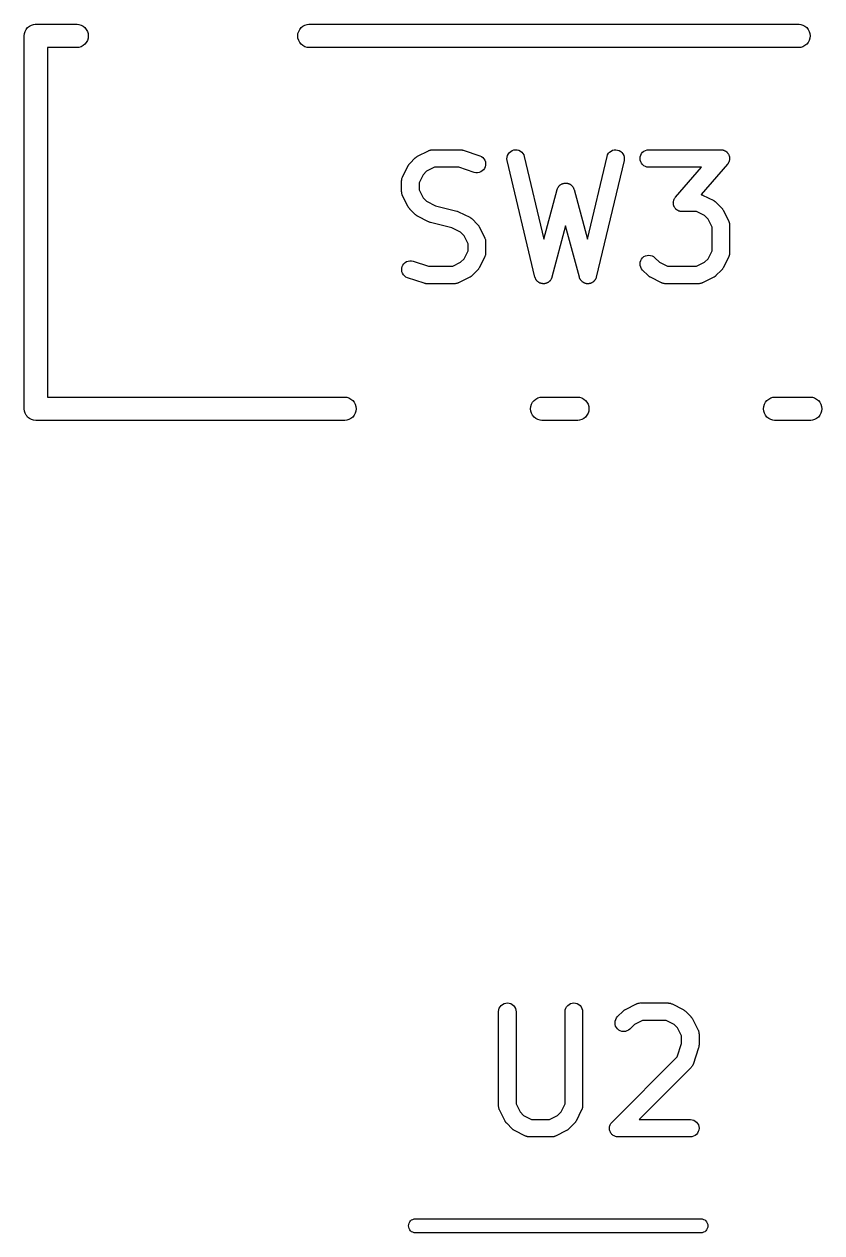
# Model space of a CAD drawing. Extents: x 82.9 to 154.2, y -94.9 to -68.3.
# Drawn here: x 89.45 to 96.3, y -79.27 to -68.9 of the extents above; entities that cross this region are included whole.
import ezdxf

# ---------------------------------------------------------------- set-up
doc = ezdxf.new("R2010")
doc.units = 0
doc.layers.add('BLACK', color=7, linetype='CONTINUOUS')

msp = doc.modelspace()

# ---------------------------------------------------------------- linework, layer by layer
at = {"layer": 'BLACK', "linetype": 'CONTINUOUS'}
for p, q in [((89.4495, -69), (89.4514, -68.9804)), ((89.4514, -68.9804), (89.4572, -68.9615)), ((89.4572, -68.9615), (89.4665, -68.9442)), ((89.4665, -68.9442), (89.4789, -68.9289)), ((89.4789, -68.9289), (89.4942, -68.9165)), ((89.4942, -68.9165), (89.5115, -68.9072)), ((89.5115, -68.9072), (89.5304, -68.9014)), ((89.5304, -68.9014), (89.5451, -68.9)), ((89.5451, -68.9), (89.55, -68.8995)), ((89.55, -68.8995), (89.5549, -68.9)), ((89.5549, -68.9), (89.9049, -68.9)), ((89.9049, -68.9), (89.9196, -68.9014)), ((89.9196, -68.9014), (89.9385, -68.9072)), ((89.9385, -68.9072), (89.9558, -68.9165)), ((89.9558, -68.9165), (89.9711, -68.9289)), ((89.9711, -68.9289), (89.9835, -68.9442)), ((89.9835, -68.9442), (89.9928, -68.9615)), ((89.9928, -68.9615), (89.9986, -68.9804)), ((89.9986, -68.9804), (90.0005, -69)), ((91.7995, -69), (91.8014, -68.9804)), ((91.8014, -68.9804), (91.8072, -68.9615)), ((91.8072, -68.9615), (91.8165, -68.9442)), ((91.8165, -68.9442), (91.8289, -68.9289)), ((91.8289, -68.9289), (91.8442, -68.9165)), ((91.8442, -68.9165), (91.8615, -68.9072)), ((91.8615, -68.9072), (91.8804, -68.9014)), ((91.8804, -68.9014), (91.8951, -68.9)), ((91.8951, -68.9), (96.1049, -68.9)), ((96.1049, -68.9), (96.1196, -68.9014)), ((96.1196, -68.9014), (96.1385, -68.9072)), ((96.1385, -68.9072), (96.1558, -68.9165)), ((96.1558, -68.9165), (96.1711, -68.9289)), ((96.1711, -68.9289), (96.1835, -68.9442)), ((96.1835, -68.9442), (96.1928, -68.9615)), ((96.1928, -68.9615), (96.1986, -68.9804)), ((96.1986, -68.9804), (96.2005, -69)), ((89.45, -69.0049), (89.4495, -69)), ((89.45, -72.1951), (89.45, -69.0049)), ((89.9558, -69.0835), (89.9385, -69.0928)), ((89.9711, -69.0711), (89.9558, -69.0835)), ((89.9835, -69.0558), (89.9711, -69.0711)), ((89.9928, -69.0385), (89.9835, -69.0558)), ((89.9986, -69.0196), (89.9928, -69.0385)), ((90.0005, -69), (89.9986, -69.0196)), ((91.8014, -69.0196), (91.7995, -69)), ((91.8072, -69.0385), (91.8014, -69.0196)), ((91.8165, -69.0558), (91.8072, -69.0385)), ((91.8289, -69.0711), (91.8165, -69.0558)), ((91.8442, -69.0835), (91.8289, -69.0711)), ((91.8615, -69.0928), (91.8442, -69.0835)), ((96.1558, -69.0835), (96.1385, -69.0928)), ((96.1711, -69.0711), (96.1558, -69.0835)), ((96.1835, -69.0558), (96.1711, -69.0711)), ((96.1928, -69.0385), (96.1835, -69.0558)), ((96.1986, -69.0196), (96.1928, -69.0385)), ((96.2005, -69), (96.1986, -69.0196)), ((89.9049, -69.1), (89.65, -69.1)), ((89.65, -69.1), (89.65, -72.1)), ((89.9196, -69.0986), (89.9049, -69.1)), ((89.9385, -69.0928), (89.9196, -69.0986)), ((91.8804, -69.0986), (91.8615, -69.0928)), ((91.8951, -69.1), (91.8804, -69.0986)), ((96.1049, -69.1), (91.8951, -69.1)), ((96.1196, -69.0986), (96.1049, -69.1)), ((96.1385, -69.0928), (96.1196, -69.0986)), ((92.8284, -70.0329), (92.9236, -69.9853)), ((92.9236, -69.9853), (92.9245, -69.9848)), ((92.9245, -69.9848), (92.9266, -69.9841)), ((92.9266, -69.9841), (92.9286, -69.983)), ((92.9286, -69.983), (92.9335, -69.9816)), ((92.9335, -69.9816), (92.9383, -69.9798)), ((92.9383, -69.9798), (92.9405, -69.9794)), ((92.9405, -69.9794), (92.9426, -69.9788)), ((92.9426, -69.9788), (92.9477, -69.9783)), ((92.9477, -69.9783), (92.9527, -69.9775)), ((92.9527, -69.9775), (92.9549, -69.9776)), ((92.9549, -69.9776), (92.9571, -69.9774)), ((92.9571, -69.9774), (93.1952, -69.9774)), ((93.1952, -69.9774), (93.1963, -69.9774)), ((93.1963, -69.9774), (93.2005, -69.9779)), ((93.2005, -69.9779), (93.2047, -69.978)), ((93.2047, -69.978), (93.2077, -69.9787)), ((93.2077, -69.9787), (93.2108, -69.979)), ((93.2108, -69.979), (93.2148, -69.9803)), ((93.2148, -69.9803), (93.219, -69.9812)), ((93.219, -69.9812), (93.3618, -70.0288)), ((93.6014, -70.0255), (93.608, -70.0124)), ((93.608, -70.0124), (93.6169, -70.0008)), ((93.6169, -70.0008), (93.628, -69.9912)), ((93.628, -69.9912), (93.6407, -69.984)), ((93.6407, -69.984), (93.6546, -69.9793)), ((93.6546, -69.9793), (93.6691, -69.9774)), ((93.6691, -69.9774), (93.6837, -69.9784)), ((93.6837, -69.9784), (93.6978, -69.9822)), ((93.6978, -69.9822), (93.711, -69.9886)), ((93.711, -69.9886), (93.7226, -69.9975)), ((93.7226, -69.9975), (93.7323, -70.0085)), ((93.7323, -70.0085), (93.7396, -70.0212)), ((94.4608, -70.0202), (94.4684, -70.0077)), ((94.4684, -70.0077), (94.4782, -69.9968)), ((94.4782, -69.9968), (94.4899, -69.9881)), ((94.4899, -69.9881), (94.5032, -69.9818)), ((94.5032, -69.9818), (94.5173, -69.9782)), ((94.5173, -69.9782), (94.532, -69.9775)), ((94.532, -69.9775), (94.5465, -69.9795)), ((94.5465, -69.9795), (94.5603, -69.9844)), ((94.5603, -69.9844), (94.5729, -69.9919)), ((94.5729, -69.9919), (94.5838, -70.0016)), ((94.5838, -70.0016), (94.5926, -70.0133)), ((94.5926, -70.0133), (94.599, -70.0265)), ((94.7451, -70.0233), (94.7521, -70.0104)), ((94.7521, -70.0104), (94.7614, -69.9992)), ((94.7614, -69.9992), (94.7728, -69.9899)), ((94.7728, -69.9899), (94.7857, -69.983)), ((94.7857, -69.983), (94.7997, -69.9788)), ((94.7997, -69.9788), (94.8143, -69.9774)), ((94.8143, -69.9774), (95.4333, -69.9774)), ((95.4333, -69.9774), (95.4344, -69.9774)), ((95.4344, -69.9774), (95.4391, -69.9779)), ((95.4391, -69.9779), (95.4438, -69.9781)), ((95.4438, -69.9781), (95.4463, -69.9787)), ((95.4463, -69.9787), (95.4489, -69.979)), ((95.4489, -69.979), (95.4534, -69.9804)), ((95.4534, -69.9804), (95.458, -69.9815)), ((95.458, -69.9815), (95.4604, -69.9826)), ((95.4604, -69.9826), (95.4629, -69.9834)), ((95.4629, -69.9834), (95.467, -69.9857)), ((95.467, -69.9857), (95.4713, -69.9877)), ((95.4713, -69.9877), (95.4734, -69.9892)), ((95.4734, -69.9892), (95.4757, -69.9905)), ((95.4757, -69.9905), (95.4793, -69.9935)), ((95.4793, -69.9935), (95.4831, -69.9963)), ((95.4831, -69.9963), (95.4849, -69.9982)), ((95.4849, -69.9982), (95.4869, -69.9999)), ((95.4869, -69.9999), (95.4899, -70.0036)), ((95.4899, -70.0036), (95.4931, -70.007)), ((95.4931, -70.007), (95.4944, -70.0093)), ((95.4944, -70.0093), (95.4961, -70.0113)), ((95.4961, -70.0113), (95.4983, -70.0155)), ((95.4983, -70.0155), (95.5007, -70.0195)), ((95.5007, -70.0195), (95.5017, -70.022)), ((92.6996, -70.2093), (92.7472, -70.1141)), ((92.7472, -70.1141), (92.7477, -70.1131)), ((92.7477, -70.1131), (92.75, -70.1096)), ((92.75, -70.1096), (92.752, -70.1059)), ((92.752, -70.1059), (92.7539, -70.1035)), ((92.7539, -70.1035), (92.7556, -70.1009)), ((92.7556, -70.1009), (92.7586, -70.0978)), ((92.7586, -70.0978), (92.7613, -70.0946)), ((92.7613, -70.0946), (92.8089, -70.047)), ((92.8089, -70.047), (92.8096, -70.0462)), ((92.8096, -70.0462), (92.8129, -70.0436)), ((92.8129, -70.0436), (92.816, -70.0407)), ((92.816, -70.0407), (92.8186, -70.039)), ((92.8186, -70.039), (92.8211, -70.0371)), ((92.8211, -70.0371), (92.8248, -70.0352)), ((92.8248, -70.0352), (92.8284, -70.0329)), ((93.3618, -70.0288), (93.3628, -70.0292)), ((93.3628, -70.0292), (93.3761, -70.0353)), ((93.3761, -70.0353), (93.3879, -70.0439)), ((93.3879, -70.0439), (93.3979, -70.0547)), ((93.3979, -70.0547), (93.4055, -70.0672)), ((93.4055, -70.0672), (93.4106, -70.0809)), ((93.4124, -70.11), (93.4091, -70.1242)), ((93.4106, -70.0809), (93.4129, -70.0953)), ((93.4129, -70.0953), (93.4124, -70.11)), ((93.5964, -70.0542), (93.5975, -70.0396)), ((93.5982, -70.0687), (93.5964, -70.0542)), ((93.5975, -70.0396), (93.6014, -70.0255)), ((93.5985, -70.0698), (93.5982, -70.0687)), ((93.8366, -71.0698), (93.5985, -70.0698)), ((93.7396, -70.0212), (93.7444, -70.035)), ((93.7444, -70.035), (93.9136, -70.7459)), ((94.2864, -70.7459), (94.4556, -70.035)), ((94.6015, -70.0698), (94.3634, -71.0698)), ((94.4556, -70.035), (94.4559, -70.034)), ((94.4559, -70.034), (94.4608, -70.0202)), ((94.599, -70.0265), (94.6026, -70.0406)), ((94.6035, -70.0552), (94.6015, -70.0698)), ((94.6026, -70.0406), (94.6035, -70.0552)), ((94.7393, -70.0519), (94.7408, -70.0373)), ((94.7406, -70.0664), (94.7393, -70.0519)), ((94.7447, -70.0805), (94.7406, -70.0664)), ((94.7408, -70.0373), (94.7451, -70.0233)), ((94.7515, -70.0934), (94.7447, -70.0805)), ((94.7607, -70.1049), (94.7515, -70.0934)), ((94.7719, -70.1143), (94.7607, -70.1049)), ((94.7847, -70.1213), (94.7719, -70.1143)), ((94.7987, -70.1257), (94.7847, -70.1213)), ((95.4898, -70.1018), (95.2629, -70.3611)), ((95.4925, -70.0979), (95.4898, -70.1018)), ((95.4955, -70.0943), (95.4925, -70.0979)), ((95.4968, -70.092), (95.4955, -70.0943)), ((95.4983, -70.0899), (95.4968, -70.092)), ((95.5002, -70.0856), (95.4983, -70.0899)), ((95.5025, -70.0814), (95.5002, -70.0856)), ((95.5017, -70.022), (95.5029, -70.0243)), ((95.5033, -70.0789), (95.5025, -70.0814)), ((95.5029, -70.0243), (95.5042, -70.0288)), ((95.5043, -70.0765), (95.5033, -70.0789)), ((95.5042, -70.0288), (95.5058, -70.0332)), ((95.5054, -70.072), (95.5043, -70.0765)), ((95.5068, -70.0675), (95.5054, -70.072)), ((95.5058, -70.0332), (95.5063, -70.0358)), ((95.5063, -70.0358), (95.507, -70.0383)), ((95.5071, -70.0648), (95.5068, -70.0675)), ((95.507, -70.0383), (95.5074, -70.043)), ((95.5077, -70.0623), (95.5071, -70.0648)), ((95.5074, -70.043), (95.5082, -70.0477)), ((95.5078, -70.0576), (95.5077, -70.0623)), ((95.5083, -70.0529), (95.5078, -70.0576)), ((95.5082, -70.0477), (95.5081, -70.0503)), ((95.5081, -70.0503), (95.5083, -70.0529)), ((92.6933, -70.2273), (92.694, -70.2252)), ((92.694, -70.2252), (92.6943, -70.223)), ((92.6943, -70.223), (92.6962, -70.2182)), ((92.6962, -70.2182), (92.6977, -70.2133)), ((92.6977, -70.2133), (92.6988, -70.2114)), ((92.6988, -70.2114), (92.6996, -70.2093)), ((92.8759, -70.192), (92.8417, -70.2606)), ((92.9063, -70.1616), (92.8759, -70.192)), ((92.9748, -70.1274), (92.9063, -70.1616)), ((93.1831, -70.1274), (92.9748, -70.1274)), ((93.3144, -70.1712), (93.1831, -70.1274)), ((93.3286, -70.1744), (93.3144, -70.1712)), ((93.3433, -70.1748), (93.3286, -70.1744)), ((93.3577, -70.1724), (93.3433, -70.1748)), ((93.3714, -70.1672), (93.3577, -70.1724)), ((93.3838, -70.1594), (93.3714, -70.1672)), ((93.3945, -70.1494), (93.3838, -70.1594)), ((93.403, -70.1375), (93.3945, -70.1494)), ((93.4091, -70.1242), (93.403, -70.1375)), ((94.8132, -70.1274), (94.7987, -70.1257)), ((94.8143, -70.1274), (94.8132, -70.1274)), ((95.2681, -70.1274), (94.8143, -70.1274)), ((95.0436, -70.3839), (95.2681, -70.1274)), ((92.6917, -70.2418), (92.6919, -70.2396)), ((92.6917, -70.2429), (92.6917, -70.2418)), ((92.6917, -70.3381), (92.6917, -70.2429)), ((92.6919, -70.2374), (92.6927, -70.2324)), ((92.6919, -70.2396), (92.6919, -70.2374)), ((92.6927, -70.2324), (92.6933, -70.2273)), ((92.8417, -70.2606), (92.8417, -70.3204)), ((92.8417, -70.3204), (92.8759, -70.3889)), ((93.9136, -70.7459), (94.0275, -70.3188)), ((94.0275, -70.3188), (94.0278, -70.3178)), ((94.0278, -70.3178), (94.0287, -70.3155)), ((94.0287, -70.3155), (94.0293, -70.3131)), ((94.0293, -70.3131), (94.0314, -70.3087)), ((94.0314, -70.3087), (94.0331, -70.3041)), ((94.0331, -70.3041), (94.0345, -70.3021)), ((94.0345, -70.3021), (94.0355, -70.2998)), ((94.0355, -70.2998), (94.0384, -70.2959)), ((94.0384, -70.2959), (94.041, -70.2918)), ((94.041, -70.2918), (94.0427, -70.29)), ((94.0427, -70.29), (94.0441, -70.288)), ((94.0441, -70.288), (94.0477, -70.2847)), ((94.0477, -70.2847), (94.0511, -70.2812)), ((94.0511, -70.2812), (94.0531, -70.2798)), ((94.0531, -70.2798), (94.0549, -70.2781)), ((94.0549, -70.2781), (94.0591, -70.2756)), ((94.0591, -70.2756), (94.0631, -70.2728)), ((94.0631, -70.2728), (94.0653, -70.2718)), ((94.0653, -70.2718), (94.0674, -70.2705)), ((94.0674, -70.2705), (94.072, -70.2689)), ((94.072, -70.2689), (94.0765, -70.2669)), ((94.0765, -70.2669), (94.0789, -70.2663)), ((94.0789, -70.2663), (94.0812, -70.2655)), ((94.0812, -70.2655), (94.086, -70.2647)), ((94.086, -70.2647), (94.0908, -70.2637)), ((94.0908, -70.2637), (94.0932, -70.2636)), ((94.0932, -70.2636), (94.0956, -70.2632)), ((94.0956, -70.2632), (94.1005, -70.2634)), ((94.1005, -70.2634), (94.1054, -70.2633)), ((94.1054, -70.2633), (94.1078, -70.2637)), ((94.1078, -70.2637), (94.1103, -70.2638)), ((94.1103, -70.2638), (94.115, -70.2649)), ((94.115, -70.2649), (94.1198, -70.2658)), ((94.1198, -70.2658), (94.1221, -70.2666)), ((94.1221, -70.2666), (94.1245, -70.2672)), ((94.1245, -70.2672), (94.1289, -70.2692)), ((94.1289, -70.2692), (94.1335, -70.271)), ((94.1335, -70.271), (94.1356, -70.2723)), ((94.1356, -70.2723), (94.1378, -70.2733)), ((94.1378, -70.2733), (94.1418, -70.2762)), ((94.1418, -70.2762), (94.1459, -70.2788)), ((94.1459, -70.2788), (94.1477, -70.2805)), ((94.1477, -70.2805), (94.1497, -70.2819)), ((94.1497, -70.2819), (94.153, -70.2855)), ((94.153, -70.2855), (94.1565, -70.2888)), ((94.1565, -70.2888), (94.158, -70.2908)), ((94.158, -70.2908), (94.1596, -70.2926)), ((94.1596, -70.2926), (94.1622, -70.2968)), ((94.1622, -70.2968), (94.165, -70.3007)), ((94.165, -70.3007), (94.166, -70.303)), ((94.166, -70.303), (94.1673, -70.3051)), ((94.1673, -70.3051), (94.169, -70.3096)), ((94.169, -70.3096), (94.1711, -70.3141)), ((94.1711, -70.3141), (94.1716, -70.3165)), ((94.1716, -70.3165), (94.1725, -70.3188)), ((94.1725, -70.3188), (94.2864, -70.7459)), ((92.6919, -70.3403), (92.6917, -70.3381)), ((92.6918, -70.3425), (92.6919, -70.3403)), ((92.6926, -70.3476), (92.6918, -70.3425)), ((92.6931, -70.3527), (92.6926, -70.3476)), ((92.6937, -70.3548), (92.6931, -70.3527)), ((92.6941, -70.357), (92.6937, -70.3548)), ((92.6958, -70.3618), (92.6941, -70.357)), ((92.6973, -70.3667), (92.6958, -70.3618)), ((92.6984, -70.3686), (92.6973, -70.3667)), ((92.6991, -70.3707), (92.6984, -70.3686)), ((92.6996, -70.3716), (92.6991, -70.3707)), ((92.7472, -70.4669), (92.6996, -70.3716)), ((92.8759, -70.3889), (92.9063, -70.4193)), ((92.9063, -70.4193), (92.9833, -70.4578)), ((95.025, -70.4328), (95.0255, -70.4281)), ((95.0252, -70.4354), (95.025, -70.4328)), ((95.0255, -70.4281), (95.0257, -70.4234)), ((95.0257, -70.4234), (95.0263, -70.4209)), ((95.0263, -70.4209), (95.0265, -70.4183)), ((95.0265, -70.4183), (95.0279, -70.4138)), ((95.0279, -70.4138), (95.029, -70.4092)), ((95.029, -70.4092), (95.0301, -70.4068)), ((95.0301, -70.4068), (95.0309, -70.4043)), ((95.0309, -70.4043), (95.0331, -70.4001)), ((95.0331, -70.4001), (95.035, -70.3958)), ((95.035, -70.3958), (95.0366, -70.3937)), ((95.0366, -70.3937), (95.0378, -70.3914)), ((95.0378, -70.3914), (95.0408, -70.3878)), ((95.0408, -70.3878), (95.0436, -70.3839)), ((95.2629, -70.3611), (95.2675, -70.3628)), ((95.2675, -70.3628), (95.2724, -70.3644)), ((95.2724, -70.3644), (95.2743, -70.3655)), ((95.2743, -70.3655), (95.2764, -70.3663)), ((95.2764, -70.3663), (95.3716, -70.4139)), ((95.3716, -70.4139), (95.3726, -70.4143)), ((95.3726, -70.4143), (95.3761, -70.4166)), ((95.3761, -70.4166), (95.3798, -70.4186)), ((95.3798, -70.4186), (95.3822, -70.4206)), ((95.3822, -70.4206), (95.3849, -70.4223)), ((95.3849, -70.4223), (95.3879, -70.4252)), ((95.3879, -70.4252), (95.3911, -70.4279)), ((95.3911, -70.4279), (95.4387, -70.4755)), ((92.7494, -70.4704), (92.7472, -70.4669)), ((92.7514, -70.4742), (92.7494, -70.4704)), ((92.7533, -70.4766), (92.7514, -70.4742)), ((92.755, -70.4793), (92.7533, -70.4766)), ((92.7579, -70.4823), (92.755, -70.4793)), ((92.7605, -70.4856), (92.7579, -70.4823)), ((92.7613, -70.4864), (92.7605, -70.4856)), ((92.8089, -70.534), (92.7613, -70.4864)), ((92.8121, -70.5367), (92.8089, -70.534)), ((92.8151, -70.5396), (92.8121, -70.5367)), ((92.9833, -70.4578), (93.1658, -70.5034)), ((93.1658, -70.5034), (93.1668, -70.5037)), ((93.1668, -70.5037), (93.1671, -70.5038)), ((93.1671, -70.5038), (93.1675, -70.5039)), ((93.1675, -70.5039), (93.174, -70.5064)), ((93.174, -70.5064), (93.1805, -70.5088)), ((93.1805, -70.5088), (93.1808, -70.509)), ((93.1808, -70.509), (93.1812, -70.5091)), ((93.1812, -70.5091), (93.2764, -70.5567)), ((95.0251, -70.4381), (95.0252, -70.4354)), ((95.0259, -70.4427), (95.0251, -70.4381)), ((95.0263, -70.4474), (95.0259, -70.4427)), ((95.0271, -70.4499), (95.0263, -70.4474)), ((95.0275, -70.4525), (95.0271, -70.4499)), ((95.0291, -70.4569), (95.0275, -70.4525)), ((95.0305, -70.4614), (95.0291, -70.4569)), ((95.0317, -70.4638), (95.0305, -70.4614)), ((95.0326, -70.4662), (95.0317, -70.4638)), ((95.0351, -70.4702), (95.0326, -70.4662)), ((95.0372, -70.4744), (95.0351, -70.4702)), ((95.0389, -70.4764), (95.0372, -70.4744)), ((95.0403, -70.4787), (95.0389, -70.4764)), ((95.0435, -70.4821), (95.0403, -70.4787)), ((95.0464, -70.4858), (95.0435, -70.4821)), ((95.0484, -70.4875), (95.0464, -70.4858)), ((95.0502, -70.4894), (95.0484, -70.4875)), ((95.054, -70.4922), (95.0502, -70.4894)), ((95.0576, -70.4952), (95.054, -70.4922)), ((95.0599, -70.4965), (95.0576, -70.4952)), ((95.0621, -70.498), (95.0599, -70.4965)), ((95.0663, -70.5), (95.0621, -70.498)), ((95.0705, -70.5023), (95.0663, -70.5)), ((95.073, -70.5031), (95.0705, -70.5023)), ((95.0754, -70.5042), (95.073, -70.5031)), ((95.0799, -70.5053), (95.0754, -70.5042)), ((95.0844, -70.5067), (95.0799, -70.5053)), ((95.087, -70.507), (95.0844, -70.5067)), ((95.0896, -70.5076), (95.087, -70.507)), ((95.0943, -70.5078), (95.0896, -70.5076)), ((95.099, -70.5083), (95.0943, -70.5078)), ((95.1, -70.5083), (95.099, -70.5083)), ((95.2252, -70.5083), (95.1, -70.5083)), ((95.2937, -70.5426), (95.2252, -70.5083)), ((95.4387, -70.4755), (95.4395, -70.4763)), ((95.4395, -70.4763), (95.4421, -70.4796)), ((95.4421, -70.4796), (95.445, -70.4826)), ((95.445, -70.4826), (95.4467, -70.4853)), ((95.4467, -70.4853), (95.4486, -70.4877)), ((95.4486, -70.4877), (95.4506, -70.4915)), ((95.4506, -70.4915), (95.4528, -70.495)), ((95.4528, -70.495), (95.5004, -70.5903)), ((92.8178, -70.5413), (92.8151, -70.5396)), ((92.8202, -70.5433), (92.8178, -70.5413)), ((92.8239, -70.5453), (92.8202, -70.5433)), ((92.8274, -70.5476), (92.8239, -70.5453)), ((92.8284, -70.548), (92.8274, -70.5476)), ((92.9236, -70.5957), (92.8284, -70.548)), ((92.9239, -70.5958), (92.9236, -70.5957)), ((92.9242, -70.596), (92.9239, -70.5958)), ((92.9307, -70.5984), (92.9242, -70.596)), ((92.9373, -70.6009), (92.9307, -70.5984)), ((92.9376, -70.6009), (92.9373, -70.6009)), ((92.9379, -70.6011), (92.9376, -70.6009)), ((92.939, -70.6013), (92.9379, -70.6011)), ((93.1214, -70.647), (92.939, -70.6013)), ((93.2764, -70.5567), (93.2773, -70.5572)), ((93.2773, -70.5572), (93.2809, -70.5595)), ((93.2809, -70.5595), (93.2846, -70.5615)), ((93.2846, -70.5615), (93.287, -70.5635)), ((93.287, -70.5635), (93.2896, -70.5652)), ((93.2896, -70.5652), (93.2926, -70.5681)), ((93.2926, -70.5681), (93.2959, -70.5708)), ((93.2959, -70.5708), (93.3435, -70.6184)), ((93.3435, -70.6184), (93.3442, -70.6191)), ((93.3442, -70.6191), (93.3469, -70.6224)), ((93.3469, -70.6224), (93.3498, -70.6255)), ((93.3498, -70.6255), (93.3514, -70.6281)), ((93.3514, -70.6281), (93.3534, -70.6306)), ((93.3534, -70.6306), (93.3553, -70.6343)), ((93.3553, -70.6343), (93.3576, -70.6379)), ((93.3576, -70.6379), (93.4052, -70.7331)), ((94.1, -70.6292), (93.982, -71.0717)), ((94.218, -71.0717), (94.1, -70.6292)), ((95.3241, -70.573), (95.2937, -70.5426)), ((95.3583, -70.6415), (95.3241, -70.573)), ((95.3583, -70.8442), (95.3583, -70.6415)), ((95.5004, -70.5903), (95.5009, -70.5912)), ((95.5009, -70.5912), (95.5016, -70.5933)), ((95.5016, -70.5933), (95.5027, -70.5952)), ((95.5027, -70.5952), (95.5042, -70.6001)), ((95.5042, -70.6001), (95.5059, -70.6049)), ((95.5059, -70.6049), (95.5063, -70.6071)), ((95.5063, -70.6071), (95.5069, -70.6092)), ((95.5069, -70.6092), (95.5074, -70.6143)), ((95.5074, -70.6143), (95.5082, -70.6194)), ((95.5082, -70.6194), (95.5081, -70.6216)), ((95.5081, -70.6216), (95.5083, -70.6238)), ((95.5083, -70.6238), (95.5083, -70.8619)), ((93.1984, -70.6854), (93.1214, -70.647)), ((93.2288, -70.7159), (93.1984, -70.6854)), ((93.2631, -70.7844), (93.2288, -70.7159)), ((93.4052, -70.7331), (93.4056, -70.7341)), ((93.4056, -70.7341), (93.4064, -70.7361)), ((93.4064, -70.7361), (93.4074, -70.7381)), ((93.4074, -70.7381), (93.4089, -70.743)), ((93.4089, -70.743), (93.4107, -70.7478)), ((93.2288, -70.9127), (93.2631, -70.8442)), ((93.2631, -70.8442), (93.2631, -70.7844)), ((93.4107, -70.7478), (93.411, -70.75)), ((93.411, -70.75), (93.4117, -70.7521)), ((93.4117, -70.7521), (93.4122, -70.7572)), ((93.4122, -70.7572), (93.413, -70.7623)), ((93.413, -70.7623), (93.4129, -70.7645)), ((93.4129, -70.7645), (93.4131, -70.7667)), ((93.4131, -70.7667), (93.4131, -70.8619)), ((95.3241, -70.9127), (95.3583, -70.8442)), ((92.7103, -70.9553), (92.7209, -70.9453)), ((92.7209, -70.9453), (92.7334, -70.9376)), ((92.7334, -70.9376), (92.747, -70.9324)), ((92.747, -70.9324), (92.7615, -70.9299)), ((92.7615, -70.9299), (92.7761, -70.9304)), ((92.7761, -70.9304), (92.7904, -70.9336)), ((92.7904, -70.9336), (92.9217, -70.9774)), ((93.1299, -70.9774), (93.1984, -70.9431)), ((93.1984, -70.9431), (93.2288, -70.9127)), ((93.4052, -70.8954), (93.3576, -70.9907)), ((93.406, -70.8934), (93.4052, -70.8954)), ((93.407, -70.8914), (93.406, -70.8934)), ((93.4086, -70.8866), (93.407, -70.8914)), ((93.4104, -70.8818), (93.4086, -70.8866)), ((93.4108, -70.8796), (93.4104, -70.8818)), ((93.4115, -70.8775), (93.4108, -70.8796)), ((93.412, -70.8724), (93.4115, -70.8775)), ((93.4129, -70.8674), (93.412, -70.8724)), ((93.4131, -70.863), (93.4128, -70.8651)), ((93.4128, -70.8651), (93.4129, -70.8674)), ((93.4131, -70.8619), (93.4131, -70.863)), ((94.7393, -70.9564), (94.7409, -70.9418)), ((94.7409, -70.9418), (94.7452, -70.9278)), ((94.7452, -70.9278), (94.7523, -70.915)), ((94.7523, -70.915), (94.7616, -70.9037)), ((94.7616, -70.9037), (94.773, -70.8945)), ((94.773, -70.8945), (94.7859, -70.8877)), ((94.7859, -70.8877), (94.8, -70.8835)), ((94.8, -70.8835), (94.8145, -70.8821)), ((94.8145, -70.8821), (94.8291, -70.8836)), ((94.8291, -70.8836), (94.8431, -70.8879)), ((94.8431, -70.8879), (94.856, -70.8948)), ((94.856, -70.8948), (94.8673, -70.9041)), ((94.8673, -70.9041), (94.9063, -70.9431)), ((94.9063, -70.9431), (94.9748, -70.9774)), ((95.2252, -70.9774), (95.2937, -70.9431)), ((95.2937, -70.9431), (95.3241, -70.9127)), ((95.5004, -70.8954), (95.4528, -70.9907)), ((95.5012, -70.8934), (95.5004, -70.8954)), ((95.5023, -70.8914), (95.5012, -70.8934)), ((95.5038, -70.8866), (95.5023, -70.8914)), ((95.5057, -70.8818), (95.5038, -70.8866)), ((95.506, -70.8796), (95.5057, -70.8818)), ((95.5067, -70.8775), (95.506, -70.8796)), ((95.5073, -70.8724), (95.5067, -70.8775)), ((95.5081, -70.8674), (95.5073, -70.8724)), ((95.5083, -70.863), (95.5081, -70.8651)), ((95.5081, -70.8651), (95.5081, -70.8674)), ((95.5083, -70.8619), (95.5083, -70.863)), ((92.6918, -71.0094), (92.6923, -70.9948)), ((92.6941, -71.0239), (92.6918, -71.0094)), ((92.6923, -70.9948), (92.6957, -70.9805)), ((92.6992, -71.0376), (92.6941, -71.0239)), ((92.6957, -70.9805), (92.7017, -70.9672)), ((92.7069, -71.0501), (92.6992, -71.0376)), ((92.7017, -70.9672), (92.7103, -70.9553)), ((92.7168, -71.0608), (92.7069, -71.0501)), ((92.9217, -70.9774), (93.1299, -70.9774)), ((93.3435, -71.0102), (93.2959, -71.0578)), ((93.3462, -71.0069), (93.3435, -71.0102)), ((93.3491, -71.0039), (93.3462, -71.0069)), ((93.3508, -71.0013), (93.3491, -71.0039)), ((93.3528, -70.9989), (93.3508, -71.0013)), ((93.3548, -70.9952), (93.3528, -70.9989)), ((93.3571, -70.9916), (93.3548, -70.9952)), ((93.3576, -70.9907), (93.3571, -70.9916)), ((94.7406, -70.9709), (94.7393, -70.9564)), ((94.7446, -70.985), (94.7406, -70.9709)), ((94.7514, -70.998), (94.7446, -70.985)), ((94.7605, -71.0094), (94.7514, -70.998)), ((94.7613, -71.0102), (94.7605, -71.0094)), ((94.8089, -71.0578), (94.7613, -71.0102)), ((94.9748, -70.9774), (95.2252, -70.9774)), ((95.4387, -71.0102), (95.3911, -71.0578)), ((95.4414, -71.0069), (95.4387, -71.0102)), ((95.4444, -71.0039), (95.4414, -71.0069)), ((95.4461, -71.0013), (95.4444, -71.0039)), ((95.448, -70.9989), (95.4461, -71.0013)), ((95.45, -70.9952), (95.448, -70.9989)), ((95.4523, -70.9916), (95.45, -70.9952)), ((95.4528, -70.9907), (95.4523, -70.9916)), ((92.7287, -71.0694), (92.7168, -71.0608)), ((92.742, -71.0756), (92.7287, -71.0694)), ((92.7429, -71.0759), (92.742, -71.0756)), ((92.8858, -71.1235), (92.7429, -71.0759)), ((92.8899, -71.1245), (92.8858, -71.1235)), ((92.8939, -71.1257), (92.8899, -71.1245)), ((92.897, -71.1261), (92.8939, -71.1257)), ((92.9001, -71.1268), (92.897, -71.1261)), ((92.9043, -71.1269), (92.9001, -71.1268)), ((92.9085, -71.1274), (92.9043, -71.1269)), ((92.9095, -71.1274), (92.9085, -71.1274)), ((93.1476, -71.1274), (92.9095, -71.1274)), ((93.1498, -71.1272), (93.1476, -71.1274)), ((93.152, -71.1273), (93.1498, -71.1272)), ((93.1571, -71.1265), (93.152, -71.1273)), ((93.1622, -71.126), (93.1571, -71.1265)), ((93.1643, -71.1253), (93.1622, -71.126)), ((93.1665, -71.125), (93.1643, -71.1253)), ((93.1713, -71.1232), (93.1665, -71.125)), ((93.1762, -71.1217), (93.1713, -71.1232)), ((93.1781, -71.1207), (93.1762, -71.1217)), ((93.1802, -71.1199), (93.1781, -71.1207)), ((93.1812, -71.1195), (93.1802, -71.1199)), ((93.2764, -71.0718), (93.1812, -71.1195)), ((93.28, -71.0696), (93.2764, -71.0718)), ((93.2837, -71.0677), (93.28, -71.0696)), ((93.2861, -71.0657), (93.2837, -71.0677)), ((93.2888, -71.0641), (93.2861, -71.0657)), ((93.2919, -71.0612), (93.2888, -71.0641)), ((93.2951, -71.0585), (93.2919, -71.0612)), ((93.2959, -71.0578), (93.2951, -71.0585)), ((93.8377, -71.073), (93.8366, -71.0698)), ((93.8385, -71.0764), (93.8377, -71.073)), ((93.8401, -71.0799), (93.8385, -71.0764)), ((93.8413, -71.0836), (93.8401, -71.0799)), ((93.8431, -71.0866), (93.8413, -71.0836)), ((93.8445, -71.0897), (93.8431, -71.0866)), ((93.8467, -71.0929), (93.8445, -71.0897)), ((93.8487, -71.0962), (93.8467, -71.0929)), ((93.851, -71.0988), (93.8487, -71.0962)), ((93.853, -71.1017), (93.851, -71.0988)), ((93.8558, -71.1043), (93.853, -71.1017)), ((93.8584, -71.1072), (93.8558, -71.1043)), ((93.8611, -71.1093), (93.8584, -71.1072)), ((93.8636, -71.1117), (93.8611, -71.1093)), ((93.8669, -71.1138), (93.8636, -71.1117)), ((93.87, -71.1161), (93.8669, -71.1138)), ((93.8731, -71.1176), (93.87, -71.1161)), ((93.876, -71.1195), (93.8731, -71.1176)), ((93.8796, -71.1209), (93.876, -71.1195)), ((93.8831, -71.1226), (93.8796, -71.1209)), ((93.8865, -71.1235), (93.8831, -71.1226)), ((93.8897, -71.1247), (93.8865, -71.1235)), ((93.8935, -71.1254), (93.8897, -71.1247)), ((93.8973, -71.1264), (93.8935, -71.1254)), ((93.9007, -71.1266), (93.8973, -71.1264)), ((93.9041, -71.1272), (93.9007, -71.1266)), ((93.908, -71.1271), (93.9041, -71.1272)), ((93.9119, -71.1273), (93.908, -71.1271)), ((93.9153, -71.1269), (93.9119, -71.1273)), ((93.9188, -71.1268), (93.9153, -71.1269)), ((93.9225, -71.126), (93.9188, -71.1268)), ((93.9264, -71.1255), (93.9225, -71.126)), ((93.9297, -71.1244), (93.9264, -71.1255)), ((93.933, -71.1236), (93.9297, -71.1244)), ((93.9366, -71.122), (93.933, -71.1236)), ((93.9403, -71.1208), (93.9366, -71.122)), ((93.9433, -71.1191), (93.9403, -71.1208)), ((93.9464, -71.1177), (93.9433, -71.1191)), ((93.9496, -71.1154), (93.9464, -71.1177)), ((93.953, -71.1135), (93.9496, -71.1154)), ((93.9556, -71.1113), (93.953, -71.1135)), ((93.9584, -71.1093), (93.9556, -71.1113)), ((93.9611, -71.1065), (93.9584, -71.1093)), ((93.964, -71.1039), (93.9611, -71.1065)), ((93.9661, -71.1012), (93.964, -71.1039)), ((93.9685, -71.0987), (93.9661, -71.1012)), ((93.9706, -71.0954), (93.9685, -71.0987)), ((93.973, -71.0924), (93.9706, -71.0954)), ((93.9745, -71.0893), (93.973, -71.0924)), ((93.9764, -71.0863), (93.9745, -71.0893)), ((93.9778, -71.0827), (93.9764, -71.0863)), ((93.9795, -71.0793), (93.9778, -71.0827)), ((93.9805, -71.0759), (93.9795, -71.0793)), ((93.9817, -71.0727), (93.9805, -71.0759)), ((93.982, -71.0717), (93.9817, -71.0727)), ((94.2192, -71.075), (94.218, -71.0717)), ((94.2201, -71.0783), (94.2192, -71.075)), ((94.2218, -71.0818), (94.2201, -71.0783)), ((94.2231, -71.0854), (94.2218, -71.0818)), ((94.225, -71.0884), (94.2231, -71.0854)), ((94.2265, -71.0915), (94.225, -71.0884)), ((94.2288, -71.0946), (94.2265, -71.0915)), ((94.2308, -71.0979), (94.2288, -71.0946)), ((94.2332, -71.1004), (94.2308, -71.0979)), ((94.2353, -71.1032), (94.2332, -71.1004)), ((94.2382, -71.1057), (94.2353, -71.1032)), ((94.2408, -71.1086), (94.2382, -71.1057)), ((94.2436, -71.1106), (94.2408, -71.1086)), ((94.2462, -71.1129), (94.2436, -71.1106)), ((94.2495, -71.1149), (94.2462, -71.1129)), ((94.2527, -71.1172), (94.2495, -71.1149)), ((94.2558, -71.1186), (94.2527, -71.1172)), ((94.2588, -71.1204), (94.2558, -71.1186)), ((94.2624, -71.1216), (94.2588, -71.1204)), ((94.266, -71.1233), (94.2624, -71.1216)), ((94.2693, -71.1241), (94.266, -71.1233)), ((94.2726, -71.1252), (94.2693, -71.1241)), ((94.2764, -71.1258), (94.2726, -71.1252)), ((94.2802, -71.1267), (94.2764, -71.1258)), ((94.2837, -71.1268), (94.2802, -71.1267)), ((94.2871, -71.1273), (94.2837, -71.1268)), ((94.291, -71.1271), (94.2871, -71.1273)), ((94.2948, -71.1273), (94.291, -71.1271)), ((94.2982, -71.1267), (94.2948, -71.1273)), ((94.3017, -71.1265), (94.2982, -71.1267)), ((94.3055, -71.1256), (94.3017, -71.1265)), ((94.3093, -71.125), (94.3055, -71.1256)), ((94.3126, -71.1238), (94.3093, -71.125)), ((94.3159, -71.1229), (94.3126, -71.1238)), ((94.3194, -71.1213), (94.3159, -71.1229)), ((94.323, -71.1199), (94.3194, -71.1213)), ((94.326, -71.1181), (94.323, -71.1199)), ((94.3291, -71.1167), (94.326, -71.1181)), ((94.3322, -71.1144), (94.3291, -71.1167)), ((94.3355, -71.1123), (94.3322, -71.1144)), ((94.3381, -71.11), (94.3355, -71.1123)), ((94.3409, -71.1079), (94.3381, -71.11)), ((94.3435, -71.1051), (94.3409, -71.1079)), ((94.3463, -71.1024), (94.3435, -71.1051)), ((94.3484, -71.0996), (94.3463, -71.1024)), ((94.3507, -71.0971), (94.3484, -71.0996)), ((94.3527, -71.0938), (94.3507, -71.0971)), ((94.355, -71.0906), (94.3527, -71.0938)), ((94.3565, -71.0875), (94.355, -71.0906)), ((94.3582, -71.0845), (94.3565, -71.0875)), ((94.3595, -71.0809), (94.3582, -71.0845)), ((94.3612, -71.0774), (94.3595, -71.0809)), ((94.362, -71.074), (94.3612, -71.0774)), ((94.3632, -71.0708), (94.362, -71.074)), ((94.3634, -71.0698), (94.3632, -71.0708)), ((94.8121, -71.0605), (94.8089, -71.0578)), ((94.8151, -71.0634), (94.8121, -71.0605)), ((94.8178, -71.0651), (94.8151, -71.0634)), ((94.8202, -71.0671), (94.8178, -71.0651)), ((94.8239, -71.0691), (94.8202, -71.0671)), ((94.8274, -71.0714), (94.8239, -71.0691)), ((94.8284, -71.0718), (94.8274, -71.0714)), ((94.9236, -71.1195), (94.8284, -71.0718)), ((94.9257, -71.1203), (94.9236, -71.1195)), ((94.9276, -71.1213), (94.9257, -71.1203)), ((94.9325, -71.1229), (94.9276, -71.1213)), ((94.9373, -71.1247), (94.9325, -71.1229)), ((94.9395, -71.1251), (94.9373, -71.1247)), ((94.9415, -71.1257), (94.9395, -71.1251)), ((94.9466, -71.1263), (94.9415, -71.1257)), ((94.9517, -71.1272), (94.9466, -71.1263)), ((94.9539, -71.1271), (94.9517, -71.1272)), ((94.9561, -71.1274), (94.9539, -71.1271)), ((94.9571, -71.1274), (94.9561, -71.1274)), ((95.2429, -71.1274), (94.9571, -71.1274)), ((95.2451, -71.1272), (95.2429, -71.1274)), ((95.2473, -71.1273), (95.2451, -71.1272)), ((95.2523, -71.1265), (95.2473, -71.1273)), ((95.2574, -71.126), (95.2523, -71.1265)), ((95.2595, -71.1253), (95.2574, -71.126)), ((95.2617, -71.125), (95.2595, -71.1253)), ((95.2665, -71.1232), (95.2617, -71.125)), ((95.2714, -71.1217), (95.2665, -71.1232)), ((95.2734, -71.1207), (95.2714, -71.1217)), ((95.2755, -71.1199), (95.2734, -71.1207)), ((95.2764, -71.1195), (95.2755, -71.1199)), ((95.3716, -71.0718), (95.2764, -71.1195)), ((95.3752, -71.0696), (95.3716, -71.0718)), ((95.3789, -71.0677), (95.3752, -71.0696)), ((95.3814, -71.0657), (95.3789, -71.0677)), ((95.384, -71.0641), (95.3814, -71.0657)), ((95.3871, -71.0612), (95.384, -71.0641)), ((95.3904, -71.0585), (95.3871, -71.0612)), ((95.3911, -71.0578), (95.3904, -71.0585)), ((89.4495, -72.2), (89.45, -72.1951)), ((89.65, -72.1), (92.2049, -72.1)), ((92.2049, -72.1), (92.2196, -72.1014)), ((92.2196, -72.1014), (92.2385, -72.1072)), ((92.2385, -72.1072), (92.2558, -72.1165)), ((92.2558, -72.1165), (92.2711, -72.1289)), ((92.2711, -72.1289), (92.2835, -72.1442)), ((92.2835, -72.1442), (92.2928, -72.1615)), ((92.2928, -72.1615), (92.2986, -72.1804)), ((92.2986, -72.1804), (92.3005, -72.2)), ((93.7995, -72.2), (93.8014, -72.1804)), ((93.8014, -72.1804), (93.8072, -72.1615)), ((93.8072, -72.1615), (93.8165, -72.1442)), ((93.8165, -72.1442), (93.8289, -72.1289)), ((93.8289, -72.1289), (93.8442, -72.1165)), ((93.8442, -72.1165), (93.8615, -72.1072)), ((93.8615, -72.1072), (93.8804, -72.1014)), ((93.8804, -72.1014), (93.8951, -72.1)), ((93.8951, -72.1), (94.2049, -72.1)), ((94.2049, -72.1), (94.2196, -72.1014)), ((94.2196, -72.1014), (94.2385, -72.1072)), ((94.2385, -72.1072), (94.2558, -72.1165)), ((94.2558, -72.1165), (94.2711, -72.1289)), ((94.2711, -72.1289), (94.2835, -72.1442)), ((94.2835, -72.1442), (94.2928, -72.1615)), ((94.2928, -72.1615), (94.2986, -72.1804)), ((94.2986, -72.1804), (94.3005, -72.2)), ((95.7995, -72.2), (95.8014, -72.1804)), ((95.8014, -72.1804), (95.8072, -72.1615)), ((95.8072, -72.1615), (95.8165, -72.1442)), ((95.8165, -72.1442), (95.8289, -72.1289)), ((95.8289, -72.1289), (95.8442, -72.1165)), ((95.8442, -72.1165), (95.8615, -72.1072)), ((95.8615, -72.1072), (95.8804, -72.1014)), ((95.8804, -72.1014), (95.8951, -72.1)), ((95.8951, -72.1), (96.2049, -72.1)), ((96.2049, -72.1), (96.2196, -72.1014)), ((96.2196, -72.1014), (96.2385, -72.1072)), ((96.2385, -72.1072), (96.2558, -72.1165)), ((96.2558, -72.1165), (96.2711, -72.1289)), ((96.2711, -72.1289), (96.2835, -72.1442)), ((96.2835, -72.1442), (96.2928, -72.1615)), ((96.2928, -72.1615), (96.2986, -72.1804)), ((96.2986, -72.1804), (96.3005, -72.2)), ((89.4514, -72.2196), (89.4495, -72.2)), ((89.4572, -72.2385), (89.4514, -72.2196)), ((89.4665, -72.2558), (89.4572, -72.2385)), ((89.4712, -72.2616), (89.4665, -72.2558)), ((89.4789, -72.2711), (89.4712, -72.2616)), ((89.4942, -72.2835), (89.4789, -72.2711)), ((89.5115, -72.2928), (89.4942, -72.2835)), ((89.5304, -72.2986), (89.5115, -72.2928)), ((89.55, -72.3005), (89.5304, -72.2986)), ((89.5549, -72.3), (89.55, -72.3005)), ((92.2049, -72.3), (89.5549, -72.3)), ((92.2196, -72.2986), (92.2049, -72.3)), ((92.2385, -72.2928), (92.2196, -72.2986)), ((92.2558, -72.2835), (92.2385, -72.2928)), ((92.2711, -72.2711), (92.2558, -72.2835)), ((92.2835, -72.2558), (92.2711, -72.2711)), ((92.2928, -72.2385), (92.2835, -72.2558)), ((92.2986, -72.2196), (92.2928, -72.2385)), ((92.3005, -72.2), (92.2986, -72.2196)), ((93.8014, -72.2196), (93.7995, -72.2)), ((93.8072, -72.2385), (93.8014, -72.2196)), ((93.8165, -72.2558), (93.8072, -72.2385)), ((93.8289, -72.2711), (93.8165, -72.2558)), ((93.8442, -72.2835), (93.8289, -72.2711)), ((93.8615, -72.2928), (93.8442, -72.2835)), ((93.8804, -72.2986), (93.8615, -72.2928)), ((93.8951, -72.3), (93.8804, -72.2986)), ((94.2049, -72.3), (93.8951, -72.3)), ((94.2196, -72.2986), (94.2049, -72.3)), ((94.2385, -72.2928), (94.2196, -72.2986)), ((94.2558, -72.2835), (94.2385, -72.2928)), ((94.2711, -72.2711), (94.2558, -72.2835)), ((94.2835, -72.2558), (94.2711, -72.2711)), ((94.2928, -72.2385), (94.2835, -72.2558)), ((94.2986, -72.2196), (94.2928, -72.2385)), ((94.3005, -72.2), (94.2986, -72.2196)), ((95.8014, -72.2196), (95.7995, -72.2)), ((95.8072, -72.2385), (95.8014, -72.2196)), ((95.8165, -72.2558), (95.8072, -72.2385)), ((95.8289, -72.2711), (95.8165, -72.2558)), ((95.8442, -72.2835), (95.8289, -72.2711)), ((95.8615, -72.2928), (95.8442, -72.2835)), ((95.8804, -72.2986), (95.8615, -72.2928)), ((95.8951, -72.3), (95.8804, -72.2986)), ((96.2049, -72.3), (95.8951, -72.3)), ((96.2196, -72.2986), (96.2049, -72.3)), ((96.2385, -72.2928), (96.2196, -72.2986)), ((96.2558, -72.2835), (96.2385, -72.2928)), ((96.2711, -72.2711), (96.2558, -72.2835)), ((96.2835, -72.2558), (96.2711, -72.2711)), ((96.2928, -72.2385), (96.2835, -72.2558)), ((96.2986, -72.2196), (96.2928, -72.2385)), ((96.3005, -72.2), (96.2986, -72.2196)), ((93.5241, -77.3741), (93.5257, -77.3596)), ((93.5241, -77.3752), (93.5241, -77.3741)), ((93.5241, -78.1847), (93.5241, -77.3752)), ((93.5257, -77.3596), (93.5302, -77.3456)), ((93.5302, -77.3456), (93.5372, -77.3328)), ((93.5372, -77.3328), (93.5466, -77.3216)), ((93.5466, -77.3216), (93.558, -77.3124)), ((93.558, -77.3124), (93.571, -77.3056)), ((93.571, -77.3056), (93.585, -77.3015)), ((93.585, -77.3015), (93.5996, -77.3002)), ((93.5996, -77.3002), (93.6142, -77.3017)), ((93.6142, -77.3017), (93.6282, -77.306)), ((93.6282, -77.306), (93.641, -77.313)), ((93.641, -77.313), (93.6523, -77.3223)), ((93.6523, -77.3223), (93.6616, -77.3337)), ((93.6616, -77.3337), (93.6684, -77.3466)), ((93.6684, -77.3466), (93.6727, -77.3606)), ((93.6727, -77.3606), (93.6741, -77.3752)), ((93.6741, -77.3752), (93.6741, -78.167)), ((94.0955, -77.3741), (94.0972, -77.3596)), ((94.0955, -77.3752), (94.0955, -77.3741)), ((94.0955, -78.167), (94.0955, -77.3752)), ((94.0972, -77.3596), (94.1016, -77.3456)), ((94.1016, -77.3456), (94.1086, -77.3328)), ((94.1086, -77.3328), (94.118, -77.3216)), ((94.118, -77.3216), (94.1295, -77.3124)), ((94.1295, -77.3124), (94.1424, -77.3056)), ((94.1424, -77.3056), (94.1565, -77.3015)), ((94.1565, -77.3015), (94.171, -77.3002)), ((94.171, -77.3002), (94.1856, -77.3017)), ((94.1856, -77.3017), (94.1996, -77.306)), ((94.1996, -77.306), (94.2125, -77.313)), ((94.2125, -77.313), (94.2237, -77.3223)), ((94.2237, -77.3223), (94.233, -77.3337)), ((94.233, -77.3337), (94.2399, -77.3466)), ((94.2399, -77.3466), (94.2441, -77.3606)), ((94.2441, -77.3606), (94.2455, -77.3752)), ((94.2455, -77.3752), (94.2455, -78.1847)), ((94.5461, -77.4174), (94.5937, -77.3698)), ((94.5937, -77.3698), (94.5944, -77.369)), ((94.5944, -77.369), (94.5977, -77.3664)), ((94.5977, -77.3664), (94.6008, -77.3635)), ((94.6008, -77.3635), (94.6034, -77.3618)), ((94.6034, -77.3618), (94.6059, -77.3599)), ((94.6059, -77.3599), (94.6096, -77.358)), ((94.6096, -77.358), (94.6132, -77.3557)), ((94.6132, -77.3557), (94.7084, -77.3081)), ((94.7084, -77.3081), (94.7094, -77.3076)), ((94.7094, -77.3076), (94.7114, -77.3069)), ((94.7114, -77.3069), (94.7134, -77.3058)), ((94.7134, -77.3058), (94.7183, -77.3044)), ((94.7183, -77.3044), (94.7231, -77.3026)), ((94.7231, -77.3026), (94.7253, -77.3022)), ((94.7253, -77.3022), (94.7274, -77.3016)), ((94.7274, -77.3016), (94.7325, -77.3011)), ((94.7325, -77.3011), (94.7375, -77.3003)), ((94.7375, -77.3003), (94.7398, -77.3004)), ((94.7398, -77.3004), (94.742, -77.3002)), ((94.742, -77.3002), (94.98, -77.3002)), ((94.98, -77.3002), (94.9811, -77.3002)), ((94.9811, -77.3002), (94.9833, -77.3004)), ((94.9833, -77.3004), (94.9855, -77.3004)), ((94.9855, -77.3004), (94.9906, -77.3012)), ((94.9906, -77.3012), (94.9956, -77.3018)), ((94.9956, -77.3018), (94.9977, -77.3025)), ((94.9977, -77.3025), (94.9999, -77.3029)), ((94.9999, -77.3029), (95.0047, -77.3047)), ((95.0047, -77.3047), (95.0096, -77.3062)), ((95.0096, -77.3062), (95.0115, -77.3073)), ((95.0115, -77.3073), (95.0136, -77.3081)), ((95.0136, -77.3081), (95.1088, -77.3557)), ((95.1088, -77.3557), (95.1098, -77.3562)), ((95.1098, -77.3562), (95.1133, -77.3585)), ((95.1133, -77.3585), (95.117, -77.3605)), ((95.117, -77.3605), (95.1194, -77.3625)), ((95.1194, -77.3625), (95.122, -77.3642)), ((95.122, -77.3642), (95.1251, -77.3671)), ((95.1251, -77.3671), (95.1283, -77.3698)), ((95.1283, -77.3698), (95.1759, -77.4174)), ((94.5241, -77.4702), (94.5256, -77.4556)), ((94.5255, -77.4847), (94.5241, -77.4702)), ((94.5297, -77.4988), (94.5255, -77.4847)), ((94.5256, -77.4556), (94.5299, -77.4416)), ((94.5299, -77.4416), (94.5368, -77.4287)), ((94.5368, -77.4287), (94.5461, -77.4174)), ((94.6911, -77.4844), (94.6521, -77.5235)), ((94.7597, -77.4502), (94.6911, -77.4844)), ((94.9623, -77.4502), (94.7597, -77.4502)), ((95.0309, -77.4844), (94.9623, -77.4502)), ((95.0613, -77.5148), (95.0309, -77.4844)), ((95.1759, -77.4174), (95.1767, -77.4181)), ((95.1767, -77.4181), (95.1793, -77.4214)), ((95.1793, -77.4214), (95.1822, -77.4245)), ((95.1822, -77.4245), (95.1839, -77.4271)), ((95.1839, -77.4271), (95.1858, -77.4296)), ((95.1858, -77.4296), (95.1877, -77.4333)), ((95.1877, -77.4333), (95.19, -77.4369)), ((95.19, -77.4369), (95.2376, -77.5321)), ((94.5365, -77.5117), (94.5297, -77.4988)), ((94.5457, -77.5231), (94.5365, -77.5117)), ((94.5569, -77.5325), (94.5457, -77.5231)), ((94.5698, -77.5395), (94.5569, -77.5325)), ((94.5838, -77.5438), (94.5698, -77.5395)), ((94.5983, -77.5454), (94.5838, -77.5438)), ((94.6129, -77.5441), (94.5983, -77.5454)), ((94.6269, -77.5401), (94.6129, -77.5441)), ((94.6399, -77.5333), (94.6269, -77.5401)), ((94.6514, -77.5242), (94.6399, -77.5333)), ((94.6521, -77.5235), (94.6514, -77.5242)), ((95.0955, -77.5834), (95.0613, -77.5148)), ((95.0955, -77.6487), (95.0955, -77.5834)), ((95.2376, -77.5321), (95.2381, -77.5331)), ((95.2381, -77.5331), (95.2388, -77.5351)), ((95.2388, -77.5351), (95.2399, -77.5371)), ((95.2399, -77.5371), (95.2413, -77.542)), ((95.2413, -77.542), (95.2431, -77.5468)), ((95.2431, -77.5468), (95.2435, -77.549)), ((95.2435, -77.549), (95.2441, -77.5511)), ((95.2441, -77.5511), (95.2446, -77.5562)), ((95.2446, -77.5562), (95.2454, -77.5613)), ((95.2454, -77.5613), (95.2453, -77.5635)), ((95.2453, -77.5635), (95.2455, -77.5657)), ((95.2455, -77.5657), (95.2455, -77.6609)), ((95.0574, -77.7632), (95.0955, -77.6487)), ((95.2417, -77.6846), (95.1941, -77.8275)), ((95.2426, -77.6805), (95.2417, -77.6846)), ((95.2439, -77.6765), (95.2426, -77.6805)), ((95.2442, -77.6734), (95.2439, -77.6765)), ((95.2449, -77.6703), (95.2442, -77.6734)), ((95.245, -77.6661), (95.2449, -77.6703)), ((95.2455, -77.6619), (95.245, -77.6661)), ((95.2455, -77.6609), (95.2455, -77.6619)), ((94.4984, -78.3221), (95.0574, -77.7632)), ((95.1759, -77.8568), (94.7325, -78.3002)), ((95.1773, -77.8551), (95.1759, -77.8568)), ((95.179, -77.8536), (95.1773, -77.8551)), ((95.182, -77.8494), (95.179, -77.8536)), ((95.1852, -77.8455), (95.182, -77.8494)), ((95.1863, -77.8435), (95.1852, -77.8455)), ((95.1876, -77.8417), (95.1863, -77.8435)), ((95.1897, -77.8371), (95.1876, -77.8417)), ((95.1921, -77.8326), (95.1897, -77.8371)), ((95.1928, -77.8305), (95.1921, -77.8326)), ((95.1937, -77.8285), (95.1928, -77.8305)), ((95.1941, -77.8275), (95.1937, -77.8285)), ((93.5243, -78.1869), (93.5241, -78.1847)), ((93.5242, -78.1891), (93.5243, -78.1869)), ((93.525, -78.1942), (93.5242, -78.1891)), ((93.5255, -78.1993), (93.525, -78.1942)), ((93.5262, -78.2014), (93.5255, -78.1993)), ((93.5265, -78.2036), (93.5262, -78.2014)), ((93.5283, -78.2084), (93.5265, -78.2036)), ((93.5298, -78.2133), (93.5283, -78.2084)), ((93.5308, -78.2152), (93.5298, -78.2133)), ((93.6741, -78.167), (93.7084, -78.2355)), ((94.0613, -78.2355), (94.0955, -78.167)), ((94.2395, -78.2142), (94.2384, -78.2162)), ((94.241, -78.2094), (94.2395, -78.2142)), ((94.2428, -78.2046), (94.241, -78.2094)), ((94.2432, -78.2024), (94.2428, -78.2046)), ((94.2439, -78.2003), (94.2432, -78.2024)), ((94.2445, -78.1952), (94.2439, -78.2003)), ((94.2453, -78.1902), (94.2445, -78.1952)), ((94.2455, -78.1858), (94.2453, -78.1879)), ((94.2453, -78.1879), (94.2453, -78.1902)), ((94.2455, -78.1847), (94.2455, -78.1858)), ((93.5316, -78.2173), (93.5308, -78.2152)), ((93.532, -78.2182), (93.5316, -78.2173)), ((93.5796, -78.3135), (93.532, -78.2182)), ((93.5819, -78.3171), (93.5796, -78.3135)), ((93.5838, -78.3208), (93.5819, -78.3171)), ((93.7084, -78.2355), (93.7388, -78.2659)), ((93.7388, -78.2659), (93.8073, -78.3002)), ((93.8073, -78.3002), (93.9623, -78.3002)), ((93.9623, -78.3002), (94.0309, -78.2659)), ((94.0309, -78.2659), (94.0613, -78.2355)), ((94.1872, -78.318), (94.1852, -78.3217)), ((94.1895, -78.3144), (94.1872, -78.318)), ((94.19, -78.3135), (94.1895, -78.3144)), ((94.2376, -78.2182), (94.19, -78.3135)), ((94.2384, -78.2162), (94.2376, -78.2182)), ((94.7325, -78.3002), (95.1705, -78.3002)), ((95.1705, -78.3002), (95.1716, -78.3002)), ((95.1716, -78.3002), (95.1861, -78.3018)), ((95.1861, -78.3018), (95.2001, -78.3062)), ((95.2001, -78.3062), (95.2129, -78.3133)), ((95.2129, -78.3133), (95.2241, -78.3227)), ((93.5858, -78.3232), (93.5838, -78.3208)), ((93.5874, -78.3259), (93.5858, -78.3232)), ((93.5903, -78.3289), (93.5874, -78.3259)), ((93.5929, -78.3322), (93.5903, -78.3289)), ((93.5937, -78.333), (93.5929, -78.3322)), ((93.6413, -78.3806), (93.5937, -78.333)), ((93.6446, -78.3833), (93.6413, -78.3806)), ((93.6476, -78.3862), (93.6446, -78.3833)), ((93.6502, -78.3879), (93.6476, -78.3862)), ((93.6526, -78.3899), (93.6502, -78.3879)), ((93.6563, -78.3919), (93.6526, -78.3899)), ((93.6599, -78.3942), (93.6563, -78.3919)), ((93.6608, -78.3946), (93.6599, -78.3942)), ((93.756, -78.4423), (93.6608, -78.3946)), ((94.1088, -78.3946), (94.0136, -78.4423)), ((94.1124, -78.3924), (94.1088, -78.3946)), ((94.1161, -78.3905), (94.1124, -78.3924)), ((94.1186, -78.3885), (94.1161, -78.3905)), ((94.1212, -78.3869), (94.1186, -78.3885)), ((94.1243, -78.384), (94.1212, -78.3869)), ((94.1276, -78.3813), (94.1243, -78.384)), ((94.1283, -78.3806), (94.1276, -78.3813)), ((94.1759, -78.333), (94.1283, -78.3806)), ((94.1786, -78.3297), (94.1759, -78.333)), ((94.1815, -78.3267), (94.1786, -78.3297)), ((94.1832, -78.3241), (94.1815, -78.3267)), ((94.1852, -78.3217), (94.1832, -78.3241)), ((94.4765, -78.3747), (94.4772, -78.3676)), ((94.4765, -78.3748), (94.4765, -78.3747)), ((94.4765, -78.3749), (94.4765, -78.3748)), ((94.4772, -78.3821), (94.4765, -78.3749)), ((94.4772, -78.3676), (94.478, -78.3604)), ((94.4778, -78.3892), (94.4772, -78.3821)), ((94.4778, -78.3894), (94.4778, -78.3892)), ((94.4779, -78.3895), (94.4778, -78.3894)), ((94.4799, -78.3964), (94.4779, -78.3895)), ((94.478, -78.3601), (94.4802, -78.3532)), ((94.478, -78.3602), (94.478, -78.3601)), ((94.478, -78.3604), (94.478, -78.3602)), ((94.4819, -78.4033), (94.4799, -78.3964)), ((94.4802, -78.3532), (94.4822, -78.3464)), ((94.482, -78.4034), (94.4819, -78.4033)), ((94.482, -78.4035), (94.482, -78.4034)), ((94.4855, -78.4101), (94.482, -78.4035)), ((94.4822, -78.3464), (94.4823, -78.3462)), ((94.4823, -78.3461), (94.4858, -78.3398)), ((94.4823, -78.3462), (94.4823, -78.3461)), ((94.4887, -78.4162), (94.4855, -78.4101)), ((94.4858, -78.3398), (94.4892, -78.3335)), ((94.4888, -78.4163), (94.4887, -78.4162)), ((94.4889, -78.4165), (94.4888, -78.4163)), ((94.4934, -78.4221), (94.4889, -78.4165)), ((94.4892, -78.3334), (94.4893, -78.3332)), ((94.4892, -78.3335), (94.4892, -78.3334)), ((94.4893, -78.3332), (94.4939, -78.3277)), ((94.4979, -78.4277), (94.4934, -78.4221)), ((94.4939, -78.3277), (94.4984, -78.3221)), ((95.2327, -78.4171), (95.2234, -78.4284)), ((95.2241, -78.3227), (95.2333, -78.3341)), ((95.2397, -78.4042), (95.2327, -78.4171)), ((95.2333, -78.3341), (95.2401, -78.3471)), ((95.244, -78.3903), (95.2397, -78.4042)), ((95.2401, -78.3471), (95.2442, -78.3611)), ((95.2455, -78.3757), (95.244, -78.3903)), ((95.2442, -78.3611), (95.2455, -78.3757)), ((93.7581, -78.4431), (93.756, -78.4423)), ((93.76, -78.4441), (93.7581, -78.4431)), ((93.7649, -78.4457), (93.76, -78.4441)), ((93.7697, -78.4475), (93.7649, -78.4457)), ((93.7719, -78.4479), (93.7697, -78.4475)), ((93.774, -78.4485), (93.7719, -78.4479)), ((93.7791, -78.4491), (93.774, -78.4485)), ((93.7841, -78.45), (93.7791, -78.4491)), ((93.7863, -78.4499), (93.7841, -78.45)), ((93.7885, -78.4502), (93.7863, -78.4499)), ((93.7896, -78.4502), (93.7885, -78.4502)), ((93.98, -78.4502), (93.7896, -78.4502)), ((93.9822, -78.45), (93.98, -78.4502)), ((93.9844, -78.4501), (93.9822, -78.45)), ((93.9895, -78.4493), (93.9844, -78.4501)), ((93.9946, -78.4488), (93.9895, -78.4493)), ((93.9967, -78.4481), (93.9946, -78.4488)), ((93.9989, -78.4478), (93.9967, -78.4481)), ((94.0037, -78.446), (93.9989, -78.4478)), ((94.0086, -78.4445), (94.0037, -78.446)), ((94.0106, -78.4435), (94.0086, -78.4445)), ((94.0126, -78.4427), (94.0106, -78.4435)), ((94.0136, -78.4423), (94.0126, -78.4427)), ((94.498, -78.4277), (94.4979, -78.4277)), ((94.4981, -78.4278), (94.498, -78.4277)), ((94.5035, -78.4324), (94.4981, -78.4278)), ((94.5091, -78.4371), (94.5035, -78.4324)), ((94.5092, -78.4371), (94.5091, -78.4371)), ((94.5093, -78.4372), (94.5092, -78.4371)), ((94.5157, -78.4407), (94.5093, -78.4372)), ((94.5219, -78.4441), (94.5157, -78.4407)), ((94.5221, -78.4442), (94.5219, -78.4441)), ((94.5222, -78.4442), (94.5221, -78.4442)), ((94.5291, -78.4464), (94.5222, -78.4442)), ((94.5359, -78.4485), (94.5291, -78.4464)), ((94.536, -78.4486), (94.5359, -78.4485)), ((94.5361, -78.4486), (94.536, -78.4486)), ((94.5433, -78.4494), (94.5361, -78.4486)), ((94.5504, -78.4502), (94.5433, -78.4494)), ((94.5507, -78.4502), (94.5504, -78.4502)), ((94.5515, -78.4502), (94.5507, -78.4502)), ((94.5507, -78.4502), (94.5507, -78.4502)), ((94.5507, -78.4502), (94.5507, -78.4502)), ((95.1705, -78.4502), (94.5515, -78.4502)), ((95.1851, -78.4488), (95.1705, -78.4502)), ((95.1991, -78.4445), (95.1851, -78.4488)), ((95.212, -78.4376), (95.1991, -78.4445)), ((95.2234, -78.4284), (95.212, -78.4376)), ((92.7507, -79.2128), (92.7519, -79.201)), ((92.7519, -79.2246), (92.7507, -79.2128)), ((92.7519, -79.201), (92.7553, -79.1897)), ((92.7553, -79.2359), (92.7519, -79.2246)), ((92.7553, -79.1897), (92.7609, -79.1793)), ((92.7609, -79.2463), (92.7553, -79.2359)), ((92.7609, -79.1793), (92.7684, -79.1702)), ((92.7684, -79.2554), (92.7609, -79.2463)), ((92.7684, -79.1702), (92.7775, -79.1627)), ((92.7775, -79.1627), (92.7879, -79.1571)), ((92.7879, -79.1571), (92.7992, -79.1537)), ((92.7992, -79.1537), (92.8081, -79.1528)), ((92.8081, -79.1528), (95.2639, -79.1528)), ((95.2639, -79.1528), (95.2728, -79.1537)), ((95.2728, -79.1537), (95.2841, -79.1571)), ((95.2841, -79.1571), (95.2945, -79.1627)), ((95.2945, -79.1627), (95.3036, -79.1702)), ((95.3036, -79.1702), (95.3111, -79.1793)), ((95.3111, -79.2463), (95.3036, -79.2554)), ((95.3111, -79.1793), (95.3167, -79.1897)), ((95.3167, -79.2359), (95.3111, -79.2463)), ((95.3167, -79.1897), (95.3201, -79.201)), ((95.3201, -79.2246), (95.3167, -79.2359)), ((95.3201, -79.201), (95.3213, -79.2128)), ((95.3213, -79.2128), (95.3201, -79.2246)), ((92.7775, -79.2629), (92.7684, -79.2554)), ((92.7879, -79.2685), (92.7775, -79.2629)), ((92.7992, -79.2719), (92.7879, -79.2685)), ((92.8081, -79.2728), (92.7992, -79.2719)), ((95.2639, -79.2728), (92.8081, -79.2728)), ((95.2728, -79.2719), (95.2639, -79.2728)), ((95.2841, -79.2685), (95.2728, -79.2719)), ((95.2945, -79.2629), (95.2841, -79.2685)), ((95.3036, -79.2554), (95.2945, -79.2629))]:
    msp.add_line(p, q, dxfattribs=at)

doc.saveas('drawing.dxf')
